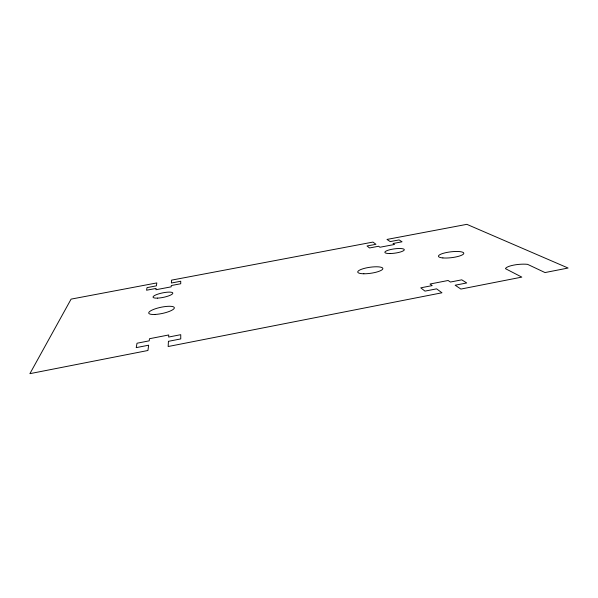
<?xml version="1.0" encoding="UTF-8"?>
<svg xmlns="http://www.w3.org/2000/svg" width="598" height="598" viewBox="0 0 598 598"><rect width="100%" height="100%" fill="white"/><g stroke="black" fill="none" stroke-linecap="round" stroke-linejoin="round"><path stroke-width="0.9" d="M168.427 341.331L168.165 346.519L441.967 292.788L436.607 288.849L424.976 291.121L420.753 287.832L432.182 285.597L430.029 284.02L448.111 280.492L450.421 282.039L461.776 279.827L466.702 282.959L455.153 285.216L460.886 289.073L521.815 277.113L505.445 268.659A13.814 3.431 -5.3 0 1 513.704 265.108A13.814 3.431 -5.3 0 1 527.586 264.346L545.017 272.561L568.1 268.031L466.851 224.34L386.988 239.432L390.21 241.599L399.098 239.918L402.058 241.801L393.05 243.506L394.501 244.485L379.962 247.243L378.609 246.249L369.557 247.961L367.023 245.987L375.955 244.298L372.943 242.085L171.544 280.141L171.394 283.011L180.731 281.239L180.731 283.751L171.267 285.545L171.2 286.838L155.906 289.738L156.078 288.423L146.562 290.224L147.033 287.623L156.422 285.844L156.803 282.921L71.095 299.12L29.9 373.66L147.945 350.488L148.64 345.203L136.224 347.632L137.017 343.222L149.208 340.845L149.485 338.722L168.748 334.962L168.643 337.048L180.746 334.686L180.753 338.916L168.427 341.331M157.633 298.118A10.106 2.265 -11.7 0 0 172.829 293.289A10.106 2.265 -11.7 0 0 158.321 293.984A10.106 2.265 -11.7 0 0 157.633 298.118M389.806 253.537A9.822 2.16 -7.8 0 0 404.308 249.725A9.822 2.16 -7.8 0 0 389.604 249.792A9.822 2.16 -7.8 0 0 389.806 253.537M442.894 257.932A12.775 2.938 -6.8 0 0 463.6 253.881A12.775 2.938 -6.8 0 0 446.841 252.453A12.775 2.938 -6.8 0 0 442.894 257.932M363.861 273.772A12.693 3.035 -8.1 0 0 382.87 268.629A12.693 3.035 -8.1 0 0 364.16 268.427A12.693 3.035 -8.1 0 0 363.861 273.772M155.032 314.451A13.089 3.162 -11.9 0 0 174.354 307.865A13.089 3.162 -11.9 0 0 155.196 308.83A13.089 3.162 -11.9 0 0 155.032 314.451"/></g></svg>
